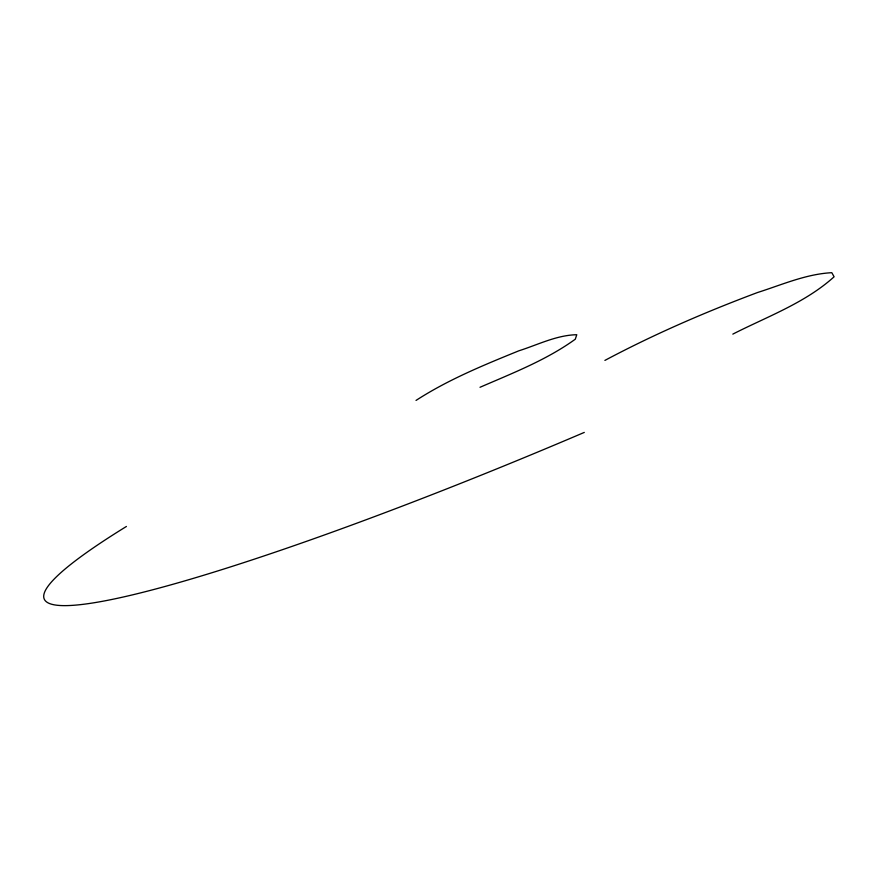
<?xml version="1.0" encoding="UTF-8"?>
<svg xmlns="http://www.w3.org/2000/svg" width="878" height="878" viewBox="0 0 878 878"><rect width="100%" height="100%" fill="white"/><g stroke="black" fill="none" stroke-linecap="round" stroke-linejoin="round"><path stroke-width="1.32" d="M416.029 400.423C448.098 379.647 483.668 365.116 518.942 350.772C537.918 344.769 556.531 335.144 576.78 334.716L575.288 339.204C546.303 360.112 512.576 373.139 480.003 387.286M604.887 360.408C654.121 334.211 705.396 312.041 757.604 292.495C781.947 284.779 806.004 274.046 831.817 272.685L834.1 276.789C805.104 302.987 767.207 316.585 732.823 334.123M584.287 432.415A570.217 59.605 -23.2 0 1 112.022 599.433A570.217 59.605 -23.2 0 1 126.421 526.46"/></g></svg>
